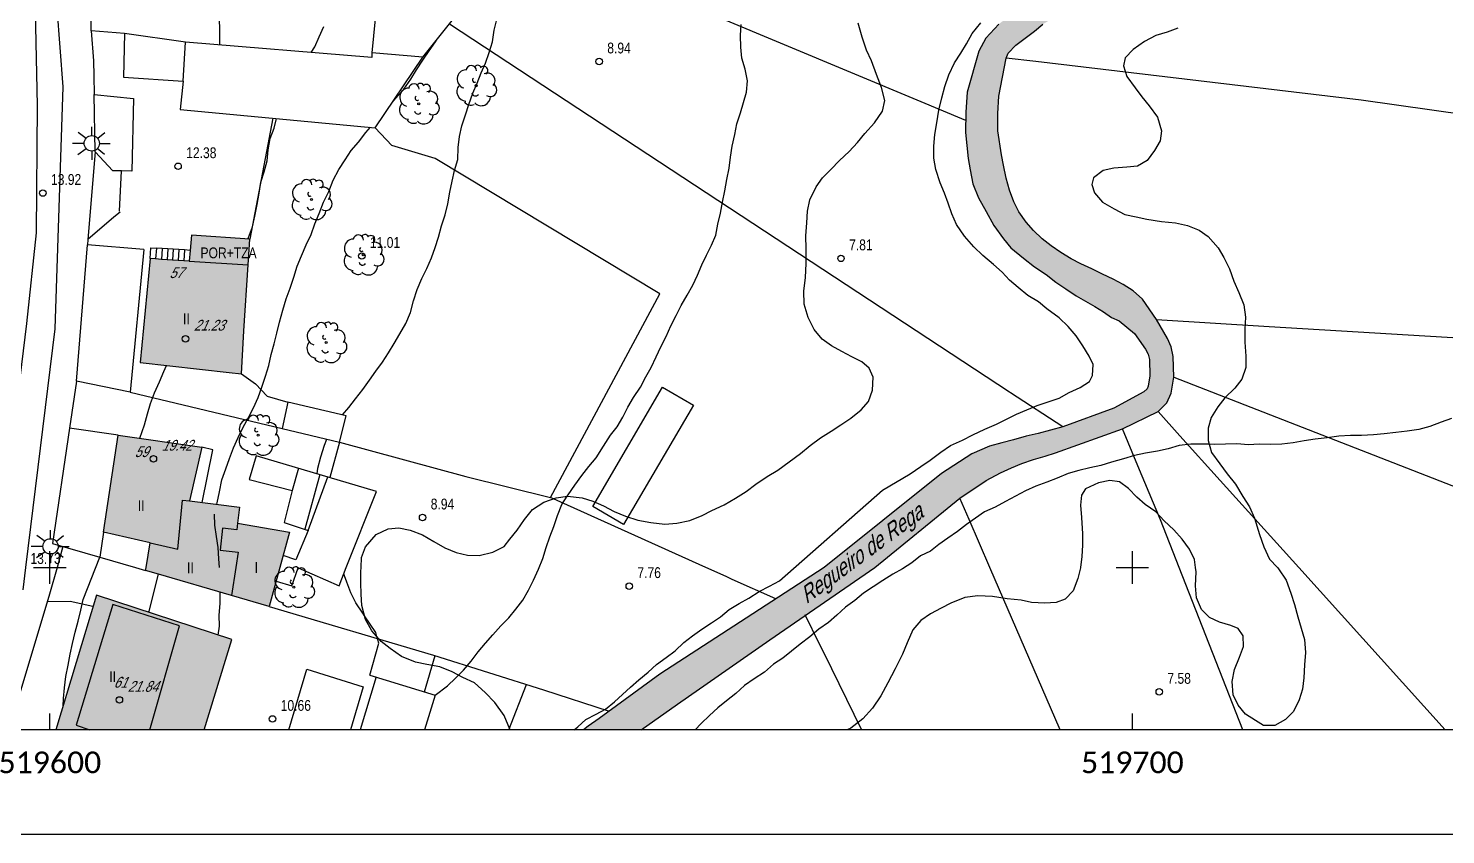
# Model space of a CAD drawing. Header units: millimetres. Extents: x 0 to 759000, y 0 to 594000.
# Drawn here: x 559462 to 690389, y 67319 to 141827 of the extents above; entities that cross this region are included whole.
import ezdxf
from ezdxf.enums import TextEntityAlignment as Align

# ---------------------------------------------------------------- set-up
doc = ezdxf.new("R2010")
doc.units = ezdxf.units.MM
doc.header["$LTSCALE"] = 0.05
doc.layers.get('0').update_dxf_attribs({"color": 250})
doc.styles.add('Legend', font='calibri.ttf')
doc.styles.get("Standard").update_dxf_attribs({"font": 'arial.ttf'})

# ---------------------------------------------------------------- blocks, each defined once
blk = doc.blocks.new('COTAP')
at = {"color": 0}
blk.add_circle((0, 0), 0.3, dxfattribs=at)
blk = doc.blocks.new('ARBOL')
at = {"color": 0}
blk.add_circle((0, 0), 0.0939, dxfattribs=at)
for centre, radius, start, end in [((-0.9, 0.61), 0.852, 92.28, 254.58), ((-0.45, 1.37), 0.48, 359.2878, 173.6078), ((0.16, 1.55), 0.336, 23.1565, 160.4665), ((0.7, 1.41), 0.384, 301.578, 139.328), ((-0.15, 0.51), 0.192, 119.14, 310.56), ((1.05, 0.46), 0.708, 319.8556, 114.7656), ((1.31, -0.4), 0.612, 235.5275, 62.0275), ((-0.89, -0.54), 0.888, 142.64, 266.54), ((-0.06, -0.61), 0.336, 189.64, 323.88), ((0.48, -1), 0.852, 224.67, 0.24), ((-0.48, -1.08), 0.72, 213.78, 295.32)]:
    blk.add_arc(centre, radius, start, end, dxfattribs=at)
blk = doc.blocks.new('FAROLA')
at = {"color": 0}
for p, q in [((0, 0.71), (0, 1.51)), ((-0.71, 0), (-1.79, 0)), ((-1.26, 1.02), (-0.51, 0.49)), ((1.21, 0.98), (0.55, 0.45)), ((0.71, 0), (1.71, 0)), ((-1.3, -1.04), (-0.51, -0.48)), ((0, -0.71), (0, -1.51)), ((1.17, -1.04), (0.51, -0.49))]:
    blk.add_line(p, q, dxfattribs=at)
blk.add_circle((0, 0), 0.71, dxfattribs=at)

msp = doc.modelspace()

# ---------------------------------------------------------------- hatches: boundary and pattern name
msp.add_hatch(color=4).paths.add_polyline_path([(736452, 228375), (736452, 225333), (734112, 224100), (723872, 221480), (720062, 220430), (709732, 215820), (700222, 211710), (693552, 208630), (691582, 207400), (683622, 200730), (682752, 199950), (682002, 199260), (681322, 198520), (680042, 197220), (679032, 195900), (676942, 192640), (674162, 188460), (673292, 185850), (672962, 184850), (672692, 183870), (672472, 182780), (672342, 181760), (672262, 180710), (672222, 179660), (672292, 178530), (672522, 177460), (672932, 176300), (673852, 174330), (676652, 170470), (677312, 169510), (677932, 168640), (678612, 167780), (679232, 166940), (680012, 165690), (680742, 164160), (681032, 163120), (681222, 162090), (681292, 161050), (681212, 160000), (680642, 157880), (680272, 157300), (679442, 156690), (678602, 156020), (677812, 155340), (676942, 154640), (676022, 153990), (675182, 153390), (674322, 152820), (673102, 152110), (663182, 147020), (654122, 142780), (653192, 142210), (652392, 141580), (651532, 140930), (650692, 140270), (649972, 139520), (649802, 139080), (649112, 135560), (649032, 133960), (649032, 132350), (649362, 130150), (649532, 129170), (649782, 127970), (650092, 126860), (650492, 125790), (650972, 124860), (651642, 123920), (652322, 123140), (653102, 122380), (653942, 121720), (654832, 121110), (655802, 120530), (656702, 120060), (657692, 119600), (658682, 119120), (659672, 118650), (660612, 118160), (661522, 117560), (662382, 116800), (663662, 114910), (664692, 113180), (665022, 112390), (665212, 111490), (665272, 109580), (665042, 108100), (664632, 107230), (663822, 106410), (660522, 104820), (654362, 102600), (653382, 102290), (652312, 101980), (651242, 101610), (650272, 101220), (649272, 100750), (647942, 100050), (645522, 98410), (637652, 92000), (627952, 85330), (619422, 79370), (616084, 77000), (610738, 77000), (611182, 77330), (612202, 78050), (617792, 82160), (626382, 87730), (632972, 92000), (643802, 100690), (646622, 102500), (648252, 103220), (649392, 103530), (650482, 103810), (651642, 104130), (652752, 104390), (655032, 104990), (659722, 106730), (662522, 108230), (662802, 108510), (662922, 108760), (663072, 109720), (663022, 111230), (662912, 111730), (662672, 112190), (661642, 113640), (660222, 114790), (659512, 115110), (658782, 115630), (657982, 116130), (657122, 116610), (656242, 117110), (655292, 117750), (654392, 118380), (653492, 119080), (652422, 119790), (651382, 120590), (650232, 121550), (649552, 122380), (648652, 123610), (647932, 124900), (647232, 126160), (646702, 127470), (646452, 128760), (646272, 129810), (646042, 132210), (646062, 134090), (646182, 135930), (647262, 139710), (647922, 140920), (649112, 142220), (650152, 143020), (651042, 143640), (651922, 144370), (653082, 145070), (662172, 149250), (672032, 154180), (673152, 154810), (673932, 155260), (674752, 155810), (675622, 156410), (676402, 157080), (677192, 157720), (678102, 158450), (678562, 158980), (679032, 160400), (679092, 161060), (679042, 161820), (678892, 162630), (678672, 163390), (678092, 164860), (677432, 165800), (676862, 166450), (676172, 167320), (675512, 168250), (674852, 169200), (671952, 173210), (670882, 175470), (670402, 176860), (670112, 178230), (670022, 179630), (670072, 180840), (670152, 181980), (670302, 183140), (670552, 184380), (670862, 185490), (671202, 186540), (672172, 189430), (675102, 193840), (677232, 197160), (678382, 198660), (679722, 200040), (680442, 200820), (681272, 201580), (682182, 202390), (690292, 209180), (692502, 210570), (699322, 213720), (708852, 217830), (719322, 222500), (723312, 223600), (733312, 226170), (735252, 227190), (736292, 228130)], flags=0)
at = {"true_color": 0xafafaf}
for points in [[(574412, 121310), (574332, 120310), (573832, 120350), (573312, 120380), (572792, 120420), (572272, 120450), (571752, 120480), (571222, 120520), (570702, 120550), (569802, 110960), (578012, 110030), (579142, 109900), (579382, 113870), (579762, 119960), (579912, 122350), (574532, 122700)], [(582692, 92000), (581712, 88410), (578242, 89420), (571472, 91380), (570292, 91730), (570332, 92000), (570702, 94280), (566412, 95280), (567752, 104240), (575482, 103110), (574342, 98160), (578982, 97590), (578792, 96110), (583592, 95280)], [(575705, 77000), (578262, 85350), (565742, 89450), (562004, 77000)]]:
    msp.add_hatch(color=253, dxfattribs=at).paths.add_polyline_path(points, flags=0)

# ---------------------------------------------------------------- linework, layer by layer
msp.add_lwpolyline([(18993, 589000), (754000, 589000), (754000, 67319), (18993, 67319)], close=True)
at = {"ltscale": 0.25, "flags": 128}
msp.add_lwpolyline([(553382, 265990), (554152, 256160), (555932, 241850), (557952, 235210), (560472, 222280), (562592, 198540), (563482, 187390), (562102, 143700), (562652, 136430), (561902, 114050), (559192, 92000), (558942, 89930)], dxfattribs=at)
at = {"flags": 128}
for points in [[(556452, 92000), (556902, 94600), (559312, 114540), (560222, 122920), (560292, 134690), (559982, 150790), (560362, 167250), (561102, 189990), (560912, 193610), (560472, 194580), (559482, 194850), (558332, 194620)], [(565262, 141590), (565262, 160300), (567622, 161260)], [(646053, 133311), (641572, 135180), (604802, 150550)], [(573972, 140560), (568342, 141350), (568242, 137330), (573762, 136930), (573482, 134330), (591512, 132640), (595912, 139160), (598872, 142870), (591682, 144600), (591182, 139570), (591182, 139120), (573972, 140560)], [(568342, 141350), (565262, 141590), (565492, 138810), (565512, 137430), (565552, 135700)], [(603936, 77000), (603932, 77070), (603402, 78340), (602562, 79540), (601652, 80440), (600662, 81340), (599602, 81850), (598622, 82370), (597482, 82820), (596272, 83030), (595222, 83250), (593932, 83770), (592872, 84510), (592042, 85180), (591202, 86160), (590592, 87210), (590282, 88480), (590192, 89540), (590182, 90590), (590172, 91650), (590192, 92000), (590242, 92930), (590612, 93910), (591582, 95050), (592702, 95590), (593682, 95670), (594742, 95450), (595872, 95010), (596932, 94420), (597922, 93820), (598982, 93380), (600032, 93160), (601092, 93100), (602372, 93410), (603422, 93940), (603942, 94630), (604612, 95460), (605282, 96450), (606032, 97360), (607082, 98040), (608212, 98430), (609262, 98590), (610622, 98450), (611602, 98150), (612582, 97710), (613572, 97190), (614622, 96750), (615762, 96380), (616972, 96160), (618252, 96020), (619382, 96110), (620582, 96340), (621712, 96810), (622612, 97270), (623732, 97800), (624782, 98410), (625762, 99020), (626662, 99710), (627712, 100400), (628682, 101010), (629732, 101770), (630782, 102530), (631682, 103290), (632652, 103980), (633632, 104590), (634532, 105200), (635432, 105810), (636402, 106570), (637072, 107330), (637442, 108390), (637502, 109600), (637122, 110420), (636442, 111020), (635532, 111460), (634622, 111980), (633642, 112500), (632802, 113100), (632042, 114000), (631512, 115120), (631122, 116330), (631112, 117530), (631252, 118810), (631312, 120100), (631302, 121450), (631292, 122660), (631362, 123860), (631432, 124920), (631642, 125980), (632242, 127190), (632832, 128020), (633582, 128780), (634402, 129620), (635302, 130450), (636052, 131290), (636722, 132120), (637612, 133110), (638362, 134170), (638582, 135150), (638272, 136360), (637802, 137560), (637342, 138830), (636882, 139810), (636492, 141010), (636112, 142290)], [(655032, 104990), (650202, 108160), (650102, 108220), (598352, 142220)], [(649112, 142220), (647922, 140920), (647262, 139710), (646182, 135930), (646062, 134090), (646042, 132210), (646272, 129810), (646452, 128760), (646702, 127470), (647232, 126160), (647932, 124900), (648652, 123610), (649552, 122380), (650232, 121550), (651382, 120590), (652422, 119790), (653492, 119080), (654392, 118380), (655292, 117750), (656242, 117110), (657122, 116610), (657982, 116130), (658782, 115630), (659512, 115110), (660222, 114790), (661642, 113640), (662672, 112190), (662912, 111730), (663022, 111230), (663072, 109720), (662922, 108760), (662802, 108510), (662522, 108230), (659722, 106730), (655032, 104990), (652752, 104390), (651642, 104130), (650482, 103810), (649392, 103530), (648252, 103220), (646622, 102500), (643802, 100690), (632972, 92000), (626382, 87730), (617792, 82160), (612202, 78050), (611182, 77330), (610738, 77000)], [(616084, 77000), (619422, 79370), (627952, 85330), (637652, 92000), (645522, 98410), (647942, 100050), (649272, 100750), (650272, 101220), (651242, 101610), (652312, 101980), (653382, 102290), (654362, 102600), (660522, 104820), (663822, 106410), (664632, 107230), (665042, 108100), (665272, 109580), (665212, 111490), (665022, 112390), (664692, 113180), (663662, 114910), (662382, 116800), (661522, 117560), (660612, 118160), (659672, 118650), (658682, 119120), (657692, 119600), (656702, 120060), (655802, 120530), (654832, 121110), (653942, 121720), (653102, 122380), (652322, 123140), (651642, 123920), (650972, 124860), (650492, 125790), (650092, 126860), (649782, 127970), (649532, 129170), (649362, 130150), (649032, 132350), (649032, 133960), (649112, 135560), (649802, 139080), (649972, 139520), (650692, 140270), (651532, 140930), (652392, 141580), (653192, 142210)], [(665652, 141850), (664672, 141470), (663622, 141160), (662572, 140620), (661522, 139860), (660782, 139100), (660632, 138350), (660942, 137370), (661702, 136320), (662312, 135500), (663002, 134670), (663762, 133620), (664152, 132350), (664002, 131440), (663482, 130530), (662812, 129620), (661912, 129090), (660932, 129000), (659732, 128920), (658752, 128690), (657852, 128000), (657712, 127400), (657942, 126640), (658702, 125750), (659762, 125150), (660742, 124630), (661802, 124410), (662782, 124200), (664142, 123980), (665422, 123840), (666552, 123620), (667612, 123180), (668452, 122590), (669362, 121540), (669892, 120640), (670432, 119590), (670822, 118460), (671282, 117410), (671742, 116280), (671902, 115150), (671832, 114020), (671842, 112820), (671932, 111540), (671942, 110480), (671572, 109420), (670902, 108590), (670002, 107680), (669332, 106840), (668732, 105860), (668442, 104880), (668452, 103740), (668762, 102620), (669522, 101570), (670212, 100670), (670972, 99700), (671662, 98570), (672272, 97600), (672732, 96550), (673192, 95040), (673582, 93910), (674122, 92790), (674852, 92000), (674952, 91890), (675642, 90840), (676102, 89640), (676412, 88590), (676722, 87460), (677032, 86410), (677342, 85350), (677432, 84150), (677362, 83020), (677302, 81810), (677152, 80760), (676862, 79770), (676342, 78710), (675592, 77950), (674622, 77420), (673562, 77410), (672812, 77860), (671902, 78450), (671212, 79280), (670752, 80250), (670672, 81460), (670882, 82590), (671332, 83720), (671702, 84710), (671692, 85680), (671232, 86360), (670552, 86660), (669492, 86950), (668582, 87390), (667822, 88140), (667362, 89190), (667282, 90320), (667342, 91600), (667282, 92000), (667182, 92730), (666722, 93710), (666042, 94610), (665282, 95500), (664372, 96330), (663612, 97150), (662622, 97820), (661862, 98490), (661102, 99310), (660272, 99910), (659362, 100050), (658312, 99820), (657112, 99280), (656742, 98680), (656672, 97770), (656752, 96640), (656842, 95130), (656852, 94080), (656782, 93020), (656642, 92000), (656642, 91970), (656422, 90990), (655982, 89850), (655232, 89090), (654402, 88780), (653352, 88700), (652142, 88770), (651162, 88980), (649882, 89120), (648522, 89340), (647172, 89400), (645962, 89240), (644682, 88700), (643782, 88240), (642812, 87710), (641912, 87100), (641162, 86260), (640642, 85050), (640202, 84000), (639532, 82630), (638872, 81350), (638202, 80140), (637452, 79000), (636562, 78010), (635432, 77170), (635099, 77000)], [(573762, 136930), (573972, 140560)], [(595912, 139160), (591182, 139570)], [(724322, 129140), (705202, 132000), (682572, 135180), (652542, 138750), (649802, 139080)], [(568052, 128660), (567262, 128670), (565642, 130420), (565552, 135700), (569182, 135340), (569022, 128640), (568052, 128660)], [(582052, 133530), (579912, 122350)], [(591512, 132640), (593032, 131010)], [(588192, 103580), (599862, 100430), (607682, 98460), (617792, 117300), (597052, 129790), (593032, 131010)], [(565642, 130420), (564972, 122310)], [(567892, 124940), (568052, 128660)], [(567932, 124850), (567362, 124380), (564972, 122310), (564932, 121810)], [(570122, 121380), (568872, 108220), (563912, 109230), (564932, 121810)], [(570122, 121380), (564932, 121810)], [(574412, 121310), (574332, 120310), (573832, 120350), (573312, 120380), (572792, 120420), (572272, 120450), (571752, 120480), (571222, 120520), (570702, 120550), (569802, 110960), (578012, 110030), (579142, 109900), (579382, 113870), (579762, 119960), (579912, 122350), (574532, 122700), (574412, 121310)], [(570702, 120550), (570772, 121550), (571292, 121520)], [(571292, 121520), (571222, 120520)], [(571812, 121480), (571292, 121520)], [(571812, 121480), (571752, 120480)], [(572332, 121450), (571812, 121480)], [(572332, 121450), (572272, 120450)], [(572852, 121410), (572332, 121450)], [(572852, 121410), (572792, 120420)], [(573372, 121380), (572852, 121410)], [(573372, 121380), (573312, 120380)], [(573892, 121350), (573372, 121380)], [(573892, 121350), (573832, 120350)], [(574412, 121310), (573892, 121350)], [(574332, 120310), (579762, 119960)], [(663662, 114910), (674082, 114280), (721342, 111450)], [(563912, 109230), (563272, 104890)], [(579142, 109900), (580442, 108970), (581532, 107850), (583442, 107290)], [(620912, 107000), (614452, 95970), (611602, 97640), (618052, 108670), (620912, 107000)], [(665272, 109580), (672942, 106600), (708412, 92770)], [(568872, 108220), (582902, 104850)], [(583442, 107290), (582902, 104850), (588192, 103580), (588812, 106030), (583442, 107290)], [(663822, 106410), (665832, 104180), (669552, 100060), (676822, 92000), (690355, 77000)], [(567752, 104240), (563272, 104890), (561702, 94220), (566062, 92950)], [(671664, 77000), (665762, 92000), (664032, 96420), (661952, 101400), (660522, 104820)], [(582692, 92000), (581712, 88410), (578242, 89420), (571472, 91380), (570292, 91730), (570332, 92000), (570702, 94280), (566412, 95280), (567752, 104240), (575482, 103110), (574342, 98160), (578982, 97590), (578792, 96110), (583592, 95280), (582692, 92000)], [(588192, 103580), (587302, 100320)], [(575522, 98020), (576502, 102870), (575482, 103110)], [(588832, 92000), (591622, 99040), (580502, 102330), (579862, 100150), (583842, 99120), (583092, 96160), (585322, 95440), (584172, 92710), (583002, 93110)], [(584422, 101170), (583842, 99120)], [(586392, 100590), (585012, 95540)], [(585322, 95440), (587132, 100370)], [(570702, 94280), (573272, 93690), (573702, 98240), (574342, 98160)], [(628502, 89103), (624492, 90900), (623922, 91160), (622052, 92000), (607682, 98460)], [(654778, 77000), (648282, 92000), (646372, 96440), (645522, 98410)], [(578792, 96110), (578712, 95490), (577412, 95630), (577172, 93610), (578832, 93410), (578622, 92000)], [(566412, 95280), (566062, 92950), (569352, 92000)], [(562662, 93940), (562112, 92000), (561422, 89540)], [(569352, 92000), (570292, 91730)], [(578622, 92000), (578242, 89420)], [(582342, 90730), (583792, 90320), (584392, 91990), (588162, 90300), (588832, 92000)], [(561422, 89540), (557654, 77000)], [(578262, 85350), (565742, 89450), (562004, 77000)], [(565422, 88390), (563322, 88850), (561212, 88840)], [(570690, 77000), (573432, 86630), (567272, 88580), (563882, 77430)], [(581712, 88410), (596882, 83920), (607062, 80700)], [(631192, 87660), (632522, 84960), (632942, 84110), (636434, 77000)], [(575705, 77000), (578262, 85350)], [(596052, 80510), (597032, 83880)], [(583533, 77000), (585202, 82610)], [(585202, 82610), (590402, 80970), (589213, 77000)], [(591582, 81890), (590114, 77000)], [(591002, 82070), (597032, 80210), (596055, 77000)], [(603835, 77000), (605472, 81200)], [(607062, 80700), (613117, 78723)], [(563882, 77430), (565139, 77000)]]:
    msp.add_lwpolyline(points, dxfattribs=at)
for points, elevation in [([(577142, 140290), (577122, 144080)], 13000), ([(585602, 139590), (585912, 140120), (586342, 141040), (586772, 142000)], 12000), ([(588492, 106100), (589052, 106780), (589692, 107580), (590352, 108440), (590972, 109320), (591552, 110160), (592192, 110990), (592742, 111830), (593262, 112700), (593792, 113590), (594322, 114560), (594752, 115580), (595032, 116650), (595392, 117690), (595812, 118720), (596262, 119650), (596712, 120620), (597042, 121580), (597352, 122530), (597622, 123570), (597952, 124590), (598212, 125600), (598382, 126700), (598612, 127690), (598842, 128680), (599122, 129700), (599172, 130810), (599292, 131840), (599512, 132830), (599852, 133830), (600162, 134780), (600522, 135830), (600922, 136750), (601282, 137700), (601682, 138620), (602032, 139590), (602342, 140590), (602492, 141650), (602732, 142650)], 10000), ([(609242, 98590), (609332, 98720), (609952, 99620), (610592, 100500), (611252, 101340), (611922, 102130), (612582, 103210), (613232, 104220), (613852, 105010), (614372, 105910), (614832, 106810), (615372, 107720), (616022, 108660), (616512, 109620), (616982, 110500), (617462, 111460), (617882, 112390), (618382, 113350), (618812, 114350), (619312, 115300), (619772, 116220), (620322, 117180), (620852, 118080), (621262, 119010), (621662, 119960), (622122, 120860), (622562, 121800), (622982, 122710), (623142, 123740), (623392, 124750), (623582, 125750), (623812, 126810), (623982, 127870), (624212, 128910), (624332, 129920), (624492, 130930), (624722, 132010), (624922, 133010), (625242, 134010), (625532, 134970), (625792, 135940), (625902, 136980), (625682, 138040), (625362, 139060), (625272, 140100), (625242, 141170), (625322, 142170)], 8000), ([(609892, 77000), (610222, 77270), (610962, 77960), (611912, 78440), (612782, 78930), (613602, 79600), (614352, 80270), (615092, 80960), (615862, 81640), (616732, 82340), (617502, 83040), (618382, 83680), (619202, 84300), (620012, 85070), (620822, 85700), (621682, 86310), (622562, 86880), (623412, 87450), (624192, 88110), (625132, 88670), (626022, 89180), (626972, 89780), (627942, 90280), (628842, 90770), (638362, 99160), (640912, 100650), (641922, 101340), (642782, 101910), (643752, 102670), (644652, 103280), (645742, 103780), (646722, 104280), (647812, 104780), (648902, 105240), (649832, 105700), (650732, 106160), (651712, 106580), (652652, 106960), (653662, 107310), (654682, 107660), (655622, 108190), (656632, 108650), (657492, 109190), (657752, 109760), (657822, 110770), (657472, 111530), (656862, 112500), (656252, 113400), (655532, 114260), (654692, 115080), (653562, 115900), (652762, 116540), (651782, 117130), (650902, 117880), (650112, 118550), (649422, 119300), (648622, 120010), (647642, 120830), (646802, 121650), (645932, 122620), (645202, 123710), (644782, 124680), (644432, 125660), (644092, 126600), (643702, 127540), (643282, 128780), (643122, 129830), (643112, 130930), (643212, 132020), (643392, 133110), (643572, 134250), (643832, 135420), (644122, 136440), (644492, 137530), (645012, 138630), (645602, 139540), (646122, 140410), (646642, 141350), (647462, 142340)], 7000), ([(593082, 134970), (593412, 135380), (594142, 136200), (594792, 137120), (595322, 137990), (595902, 138880), (596492, 139760), (597072, 140590), (597162, 140730)], 11000), ([(576882, 97850), (576912, 97980), (577122, 99010), (577342, 100110), (577712, 101120), (578052, 102070), (578412, 103050), (578832, 104020), (579312, 104960), (579802, 105860), (580272, 106750), (580692, 107700), (581042, 108660), (581382, 109680), (581692, 110670), (581902, 111700), (582162, 112680), (582412, 113660), (582672, 114690), (582982, 115790), (583282, 116820), (583652, 117810), (583982, 118820), (584302, 119840), (584682, 120820), (585122, 121820), (585582, 122770), (585922, 123750), (586342, 124730), (586742, 125770), (587212, 126760), (587612, 127810), (588142, 128770), (588742, 129680), (589292, 130540), (589952, 131320), (590642, 132200), (591062, 132680)], 11000), ([(579752, 122360), (579812, 122490), (580172, 123490), (580372, 124470), (580602, 125550), (580792, 126590), (580952, 127600), (581242, 128560), (581512, 129570), (581612, 130610), (581792, 131640), (582162, 132610), (582392, 133500)], 12000), ([(569762, 103950), (570182, 105200), (570472, 106190), (570752, 107160), (571102, 108160), (571572, 109160), (571972, 110110), (572232, 110680)], 12000), ([(690922, 105780), (689962, 105430), (688932, 105050), (687922, 104760), (686842, 104600), (685792, 104490), (684722, 104360), (683722, 104260), (682612, 104200), (681602, 104190), (680522, 104130), (679432, 104000), (678342, 103850), (677322, 103720), (676312, 103530), (675262, 103400), (674182, 103380), (673172, 103390), (672172, 103350), (671092, 103430), (670042, 103390), (669012, 103380), (668552, 103390)], 7000), ([(586132, 100660), (586192, 101200), (586492, 102240), (586812, 103300), (587022, 103860)], 10000), ([(668552, 103390), (667972, 103400), (666862, 103400), (665772, 103270), (664742, 102970), (663772, 102760), (662672, 102580), (661632, 102340), (660632, 102060), (659532, 101750), (658532, 101440), (657522, 101210), (656512, 100970), (655502, 100690), (654502, 100270), (653542, 99900), (652532, 99530), (651572, 99100), (650642, 98600), (649732, 98100), (648772, 97570), (647802, 97140), (646972, 96560), (646122, 95970), (645282, 95340), (644412, 94710), (643582, 94130), (642792, 93510), (641862, 93070), (641062, 92450), (640212, 91880), (639322, 91390), (638382, 90820), (637492, 90230), (636622, 89620), (635812, 88960), (634962, 88330), (634152, 87610), (633372, 86910), (632472, 86310), (631642, 85610), (630762, 84920), (629972, 84290), (629172, 83640), (628312, 83080), (627462, 82340), (626522, 81720), (625632, 81100), (624812, 80350), (623942, 79700), (623152, 79030), (622372, 78340), (621602, 77600), (621059, 77000)], 7000), ([(599202, 82060), (599662, 82510), (600362, 83340), (601002, 84200), (601702, 85000), (602372, 85790), (603122, 86610), (603842, 87340), (604502, 88150), (605152, 89000), (605652, 89910), (606112, 90850), (606582, 91850), (606992, 92850), (607292, 93860), (607632, 94850), (607992, 95800), (608332, 96800), (608742, 97830), (609242, 98590)], 8000), ([(577122, 92000), (577052, 92800), (576992, 93840), (576852, 94870), (576682, 95930), (576662, 96940)], 11000), ([(562672, 79220), (562702, 79900), (562802, 80900), (562912, 81920), (563152, 82980), (563332, 83990), (563542, 84980), (563782, 86030), (564062, 87040), (564302, 88050), (564532, 89060), (566062, 92950)], 13000), ([(570572, 87870), (570622, 87980), (571472, 91380)], 12000), ([(590512, 87540), (590352, 87780), (589722, 88730), (589242, 89670), (588882, 90640), (588662, 91240), (588602, 91410)], 10000), ([(577002, 85760), (577112, 86580), (577102, 87610), (577172, 88680), (577192, 89720)], 11000), ([(591652, 85630), (591552, 85990), (590972, 86850), (590512, 87540)], 10000), ([(591002, 82070), (591832, 85020), (591652, 85630)], 10000), ([(597032, 80210), (598182, 81060), (598912, 81790), (599202, 82060)], 8000)]:
    msp.add_lwpolyline(points, dxfattribs=dict(elevation=elevation))
for points in [[(561452, 90500), (561452, 93500)], [(661452, 90500), (661452, 93500)], [(559952, 92000), (562952, 92000)], [(659952, 92000), (662952, 92000)], [(561452, 77000), (561452, 78500)], [(661452, 77000), (661452, 78500)], [(736452, 77000), (36452, 77000)]]:
    msp.add_lwpolyline(points)

# ---------------------------------------------------------------- block references
at = {"xscale": 1000, "yscale": 1000, "zscale": 1000}
for name, p in [('COTAP', (612192, 138760, 8940)), ('ARBOL', (600822, 136530)), ('ARBOL', (595522, 134850)), ('FAROLA', (565322, 131200)), ('COTAP', (573292, 129080, 12380)), ('ARBOL', (585612, 126000)), ('COTAP', (560802, 126610, 13920)), ('ARBOL', (590402, 120890)), ('COTAP', (590262, 120790, 11010)), ('COTAP', (634532, 120570, 7810)), ('ARBOL', (586972, 112790)), ('COTAP', (573982, 113140, 21230)), ('ARBOL', (580702, 104230)), ('COTAP', (571012, 102050, 19420)), ('COTAP', (595882, 96620, 8940)), ('FAROLA', (561512, 93960)), ('ARBOL', (583992, 90180)), ('COTAP', (614972, 90280, 7760)), ('COTAP', (567872, 79770, 21840)), ('COTAP', (663932, 80510, 7580)), ('COTAP', (582022, 78010, 10660))]:
    msp.add_blockref(name, p, dxfattribs=at)

# ---------------------------------------------------------------- texts
at = {"width": 0.8}
for s, p in [('8.94', (612942, 139510, 8940)), ('12.38', (574042, 129830, 12380)), ('13.92', (561552, 127360, 13920)), ('11.01', (591012, 121540, 11010)), ('7.81', (635282, 121320, 7810)), ('II', (573752, 114480)), ('II', (569572, 97220)), ('8.94', (596632, 97370, 8940)), ('13.73', (559652, 92340, 13730)), ('7.76', (615722, 91030, 7760)), ('II', (566942, 81420)), ('7.58', (664682, 81260, 7580)), ('10.66', (582772, 78760, 10660))]:
    msp.add_text(s, height=1000, dxfattribs=at).set_placement(p)
for s, p in [('POR+TZA', (575364, 120580)), ('II', (574122, 91480)), ('I', (580372, 91510))]:
    msp.add_text(s, height=1000, rotation=359.99, dxfattribs=at).set_placement(p)
at = {"oblique": 25, "width": 0.8}
for s, p in [('57', (572482, 118750)), ('21.23', (574732, 113890, 21230)), ('19.42', (571762, 102800, 19420)), ('59', (569262, 102210)), ('61', (567332, 80900)), ('21.84', (568622, 80520, 21840))]:
    msp.add_text(s, height=1000, dxfattribs=at).set_placement(p)
msp.add_text('Regueiro de Rega', height=1500, rotation=36.67411, dxfattribs=at).set_placement((631341, 88597))
at = {"style": 'Legend'}
for s, p in [('519600', (561452, 73000)), ('519700', (661452, 73000))]:
    msp.add_text(s, height=2000, dxfattribs=at).set_placement(p, align=Align.CENTER)

doc.saveas('drawing.dxf')
